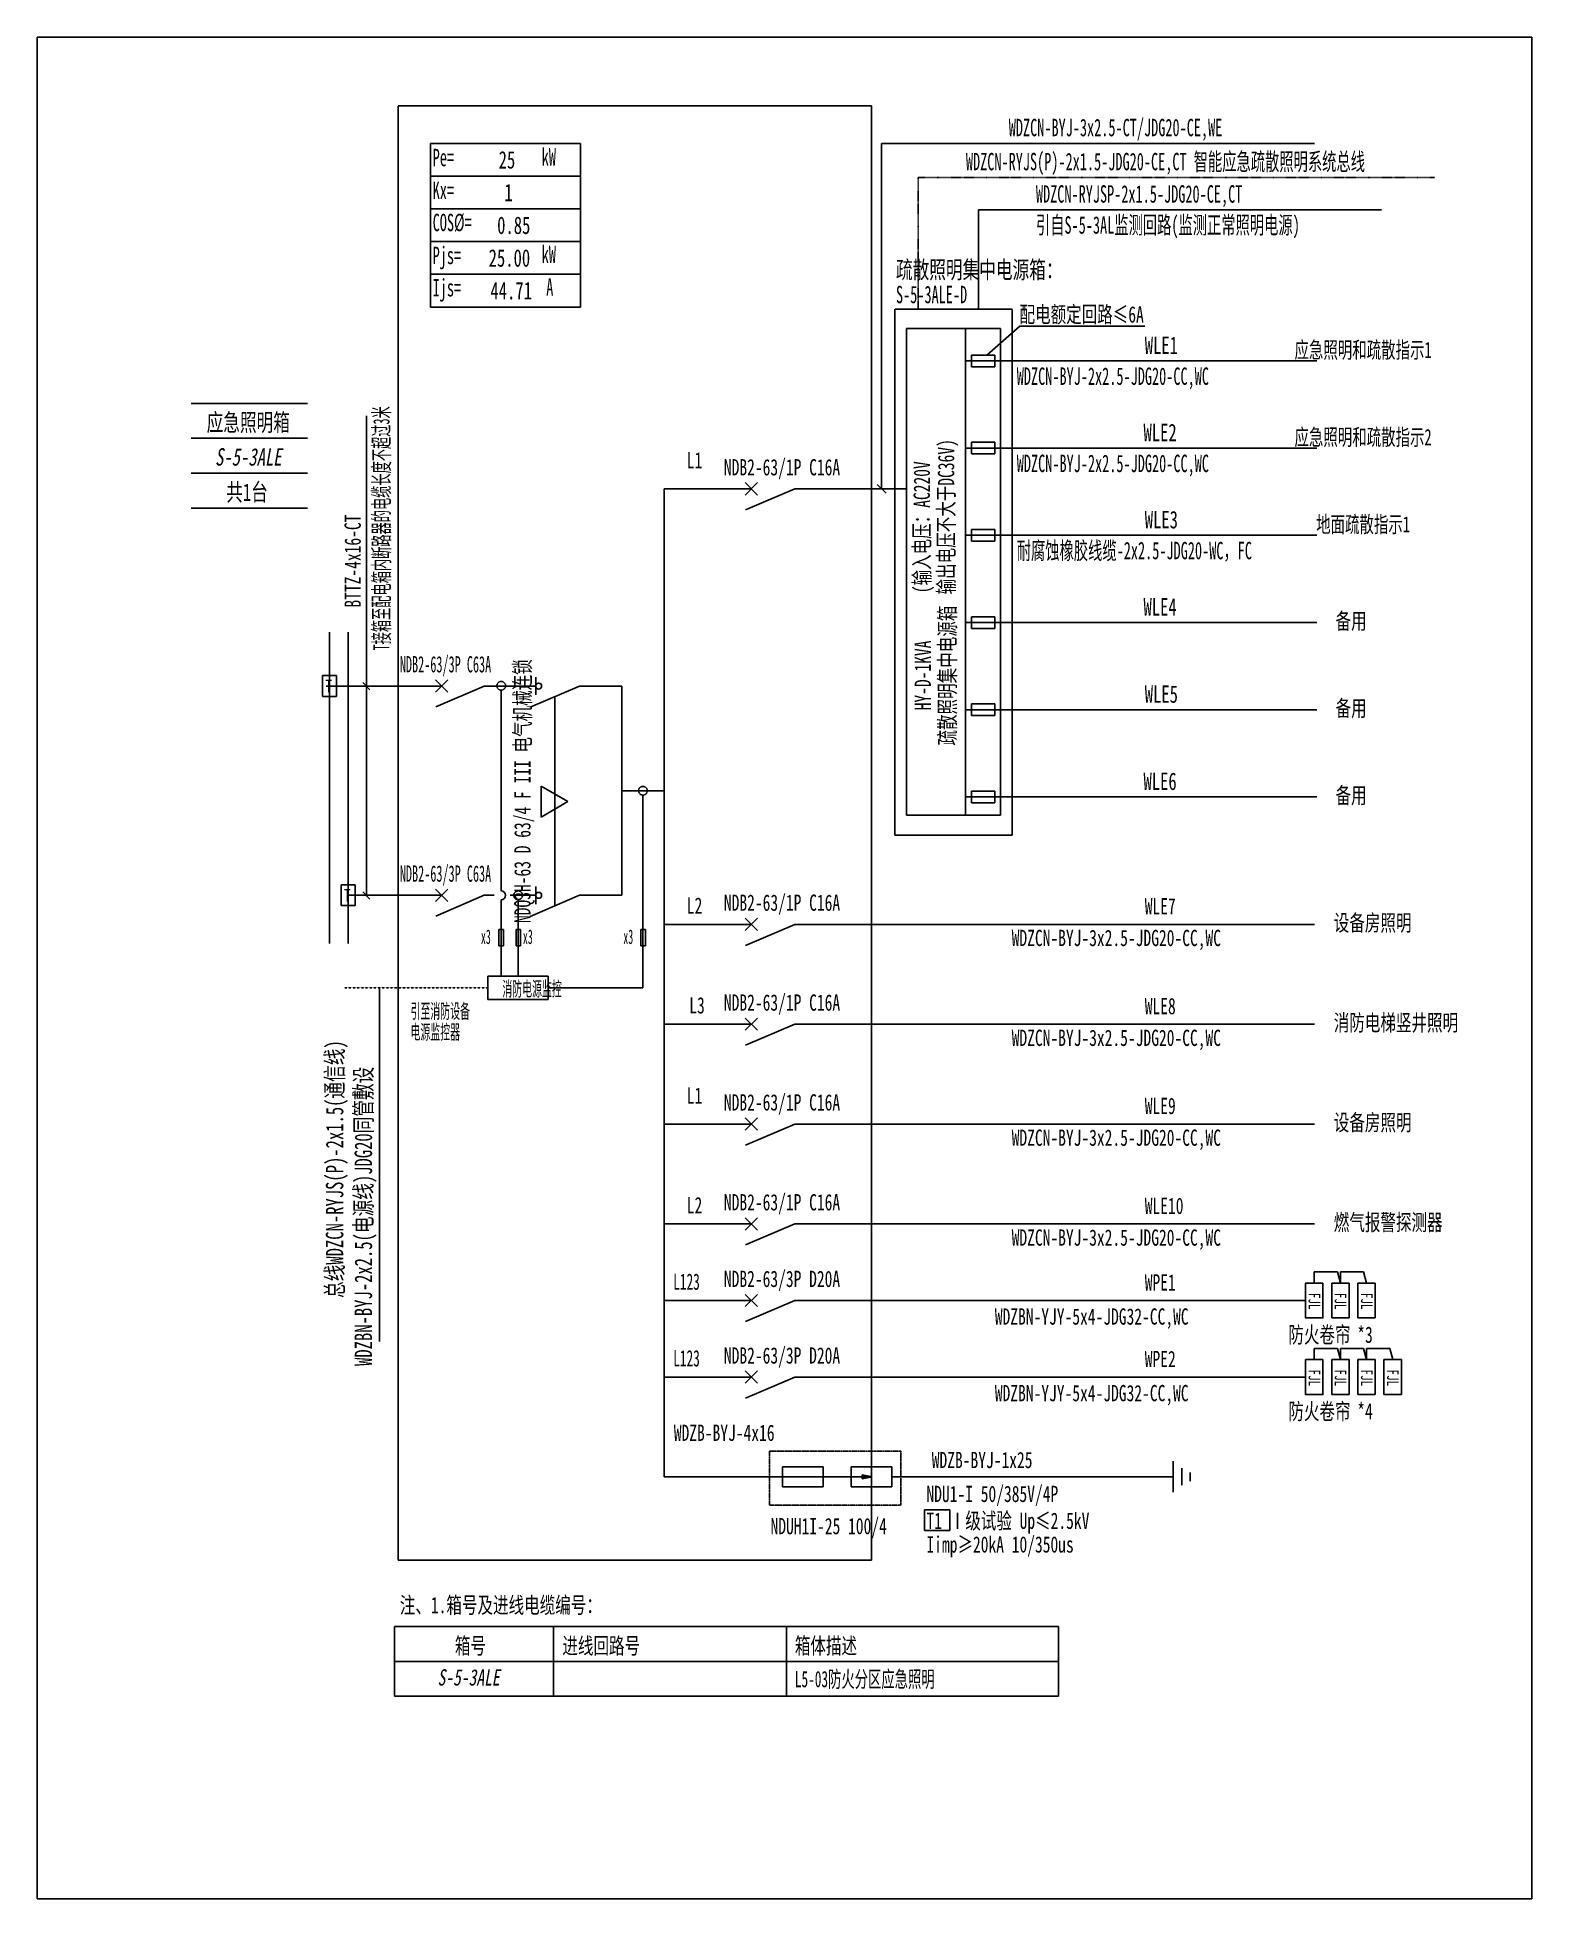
# Model space of a CAD drawing. Extents: x 219550 to 221702, y 295449 to 298130.
import ezdxf
from ezdxf.enums import TextEntityAlignment as Align

# ---------------------------------------------------------------- set-up
doc = ezdxf.new("R2010")
doc.units = 0
doc.header["$MEASUREMENT"] = 0
for name, pattern in [('_点划线L', [1.9, 1.5, -0.17, 0.06, -0.17]), ('_虚线S', [0.25, 0.125, -0.125]), ('DASH', [0.35, 0.25, -0.1]), ('DASHED', [0.75, 0.5, -0.25]), ('DASHED2', [0.375, 0.25, -0.125]), ('DIVIDE', [1.25, 0.5, -0.25, 0, -0.25, 0, -0.25])]:
    doc.linetypes.add(name, pattern=pattern)
for name, color, linetype in [('D_E_Eqpm(强电设备)', 100, 'Continuous'), ('D_E_Eqpm（强电设备）', 100, 'Continuous'), ('D_E_Text(强电文字)', 51, 'Continuous'), ('D_E_Text（强电文字）', 51, 'Continuous'), ('D_E_Wire(强电线缆)', 10, 'Continuous'), ('D_E_Wire（强电线缆）', 10, 'Continuous'), ('D_El_Wire（弱电线缆）', 10, 'Continuous'), ('D_T_TableDim（表格尺寸）', 255, 'Continuous'), ('DQ_Eqpm', 100, 'Continuous'), ('FL04GGFW_E72-配电箱系统图-塔楼部分$0$D_E_Eqpm（强电设备）', 100, 'Continuous'), ('FL09U293_E72-地下室配电箱系统图$0$D_E_Eqpm（强电设备）', 100, 'Continuous'), ('FL09U293_E72-地下室配电箱系统图$0$D_E_Text（强电文字）', 51, 'Continuous'), ('FL09U293_E72-地下室配电箱系统图$0$D_T_TableDim（表格尺寸）', 255, 'Continuous'), ('系统图', 220, 'Continuous')]:
    doc.layers.add(name, color=color, linetype=linetype)
doc.styles.add('FL09U293_E72-地下室配电箱系统图$0$FL04GGFW_E72-配电箱系统图-塔楼部分$0$电气', font='', dxfattribs={"width": 0.7})
doc.styles.add('FL09U293_E72-地下室配电箱系统图$0$FL04GGFW_E72-配电箱系统图-塔楼部分$0$电气箱', font='simhei.ttf', dxfattribs={"width": 0.8, "oblique": 10})
doc.styles.add('FL09U293_E72-地下室配电箱系统图$0$电气', font='', dxfattribs={"width": 0.7})
doc.styles.add('FL09U293_E72-地下室配电箱系统图$0$电气箱', font='simhei.ttf', dxfattribs={"width": 0.8, "oblique": 10})
doc.styles.add('HZ', font='', dxfattribs={"width": 0.7, "height": 400})
doc.styles.add('电气', font='', dxfattribs={"width": 0.7})
doc.styles.get('FL09U293_E72-地下室配电箱系统图$0$FL04GGFW_E72-配电箱系统图-塔楼部分$0$电气').set_extended_font_data('SimSun')
doc.styles.get('FL09U293_E72-地下室配电箱系统图$0$电气').set_extended_font_data('SimSun')
doc.styles.get('HZ').set_extended_font_data('SimSun')
doc.styles.get('电气').set_extended_font_data('SimSun')

msp = doc.modelspace()

# ---------------------------------------------------------------- linework, layer by layer
at = {"linetype": 'DASHED2'}
for p, q in [((220604, 296093.5, 0), (220793.1, 296093.5, 0)), ((220604, 296015.6, 0), (220604, 296093.5, 0)), ((220793.1, 296093.5, 0), (220793.1, 296015.6, 0)), ((220793.1, 296015.6, 0), (220604, 296015.6, 0))]:
    msp.add_line(p, q, dxfattribs=at)
at = {"layer": 'D_E_Eqpm(强电设备)'}
for p, q in [((220568.7, 297470.3, 0), (220586.4, 297488.1, 0)), ((220586.4, 297470.3, 0), (220568.7, 297488.1, 0)), ((220640.3, 297479.2, 0), (220569.5, 297448.8, 0)), ((220122.8, 297186.3, 0), (220140.6, 297204.1, 0)), ((220140.6, 297186.3, 0), (220122.8, 297204.1, 0)), ((220267.3, 297182.7, 0), (220267.3, 297207.8, 0)), ((220122.8, 296885, 0), (220140.6, 296902.7, 0)), ((220140.6, 296885, 0), (220122.8, 296902.7, 0)), ((220267.3, 296881.3, 0), (220267.3, 296906.4, 0)), ((220568.7, 296843.2, 0), (220586.4, 296861, 0)), ((220586.4, 296843.2, 0), (220568.7, 296861, 0)), ((220640.3, 296852.1, 0), (220569.5, 296821.7, 0)), ((220568.7, 296699.5, 0), (220586.4, 296717.2, 0)), ((220586.4, 296699.5, 0), (220568.7, 296717.2, 0)), ((220640.3, 296708.3, 0), (220569.5, 296678, 0)), ((220568.7, 296555.7, 0), (220586.4, 296573.4, 0)), ((220586.4, 296555.7, 0), (220568.7, 296573.4, 0)), ((220640.3, 296564.5, 0), (220569.5, 296534.2, 0)), ((220568.7, 296411.9, 0), (220586.4, 296429.6, 0)), ((220586.4, 296411.9, 0), (220568.7, 296429.6, 0)), ((220640.3, 296420.8, 0), (220569.5, 296390.4, 0)), ((220568.7, 296301.6, 0), (220586.4, 296319.3, 0)), ((220586.4, 296301.6, 0), (220568.7, 296319.3, 0)), ((220640.3, 296310.5, 0), (220569.5, 296280.1, 0)), ((220568.7, 296191.3, 0), (220586.4, 296209, 0)), ((220586.4, 296191.3, 0), (220568.7, 296209, 0)), ((220640.3, 296200.2, 0), (220569.5, 296169.8, 0)), ((220622.5, 296070.9, 0), (220681.3, 296070.9, 0)), ((220622.5, 296070.9, 0), (220622.5, 296042.4, 0)), ((220681.2, 296042.4, 0), (220681.2, 296070.9, 0)), ((220721.3, 296070.9, 0), (220780.2, 296070.9, 0)), ((220721.3, 296070.9, 0), (220721.3, 296042.4, 0)), ((220780, 296042.4, 0), (220780, 296070.9, 0)), ((220622.5, 296042.4, 0), (220681.2, 296042.4, 0)), ((220721.3, 296056.6, 0), (220697.6, 296056.6, 0)), ((220721.3, 296056.6, 0), (220751.9, 296056.6, 0)), ((220721.3, 296042.4, 0), (220780, 296042.4, 0)), ((220751.9, 296056.6, 0), (220737.1, 296059.6, 0)), ((220737.1, 296053.6, 0), (220737.1, 296059.6, 0)), ((220751.9, 296056.6, 0), (220737.1, 296053.6, 0))]:
    msp.add_line(p, q, dxfattribs=at)
for centre in [(220271.5, 297195.2, 0), (220271.5, 296893.9, 0)]:
    msp.add_circle(centre, 4.27, dxfattribs=at)
msp.add_solid([(220737.1, 296053.6, 0), (220751.9, 296056.6, 0), (220737.1, 296059.6, 0)], dxfattribs=at)
at = {"layer": 'D_E_Eqpm（强电设备）'}
for p, q in [((220801.3, 297009.4, 0), (220801.3, 297710.3, 0)), ((220801.3, 297710.3, 0), (220886.3, 297710.3, 0)), ((220886.3, 297710.3, 0), (220886.3, 297009.4, 0)), ((220330.1, 297195.2, 0), (220259.2, 297164.8, 0)), ((220313.6, 297028.8, 0), (220274.9, 297051.1, 0)), ((220274.9, 297051.1, 0), (220274.9, 297006.4, 0)), ((220274.9, 297006.4, 0), (220313.6, 297028.8, 0)), ((220886.3, 297009.4, 0), (220801.3, 297009.4, 0)), ((220330.1, 296893.9, 0), (220259.2, 296863.5, 0)), ((221413.4, 296285.3, 0), (221413.4, 296335.6, 0)), ((221413.4, 296335.6, 0), (221438.5, 296335.6, 0)), ((221438.5, 296335.6, 0), (221438.5, 296285.3, 0)), ((221451.1, 296285.3, 0), (221451.1, 296335.6, 0)), ((221451.1, 296335.6, 0), (221476.2, 296335.6, 0)), ((221476.2, 296335.6, 0), (221476.2, 296285.3, 0)), ((221438.5, 296285.3, 0), (221413.4, 296285.3, 0)), ((221476.2, 296285.3, 0), (221451.1, 296285.3, 0)), ((221413.4, 296175, 0), (221413.4, 296225.3, 0)), ((221413.4, 296225.3, 0), (221438.5, 296225.3, 0)), ((221438.5, 296225.3, 0), (221438.5, 296175, 0)), ((221451.1, 296175, 0), (221451.1, 296225.3, 0)), ((221451.1, 296225.3, 0), (221476.2, 296225.3, 0)), ((221476.2, 296225.3, 0), (221476.2, 296175, 0)), ((221488.7, 296175, 0), (221488.7, 296225.3, 0)), ((221488.7, 296225.3, 0), (221513.8, 296225.3, 0)), ((221513.8, 296225.3, 0), (221513.8, 296175, 0)), ((221438.5, 296175, 0), (221413.4, 296175, 0)), ((221476.2, 296175, 0), (221451.1, 296175, 0)), ((221513.8, 296175, 0), (221488.7, 296175, 0))]:
    msp.add_line(p, q, dxfattribs=at)
at = {"layer": 'D_E_Eqpm（强电设备）', "linetype": 'DASH'}
msp.add_line((220294.6, 296878.7, 0), (220294.6, 297180, 0), dxfattribs=at)
at = {"layer": 'D_E_Eqpm（强电设备）', "elevation": 0}
for points in [[(221400.8, 296335.6), (221400.8, 296285.3), (221375.7, 296285.3), (221375.7, 296335.6)], [(221400.8, 296225.3), (221400.8, 296175), (221375.7, 296175), (221375.7, 296225.3)]]:
    msp.add_lwpolyline(points, close=True, dxfattribs=at)
at = {"layer": 'D_E_Text(强电文字)', "color": 51}
for p, q in [((220023.4, 296893.9, 0), (220023.4, 297584.5, 0)), ((220018.1, 297200.4, 0), (220028.6, 297190, 0)), ((220018.1, 296899.1, 0), (220028.6, 296888.6, 0)), ((220042.3, 296760.6, 0), (220042.3, 296251.4, 0))]:
    msp.add_line(p, q, dxfattribs=at)
at = {"layer": 'D_E_Text（强电文字）'}
for p, q in [((220115.7, 297976.5, 0), (220331.6, 297976.5, 0)), ((220115.7, 297976.5, 0), (220115.7, 297741, 0)), ((220331.6, 297976.5, 0), (220331.6, 297741, 0)), ((220765.3, 297976.5, 0), (221388.6, 297976.5, 0)), ((220765.3, 297479.2, 0), (220765.3, 297976.5, 0)), ((220115.7, 297929.4, 0), (220331.6, 297929.4, 0)), ((220115.7, 297882.3, 0), (220331.6, 297882.3, 0)), ((220115.7, 297835.2, 0), (220331.6, 297835.2, 0)), ((220115.7, 297788.1, 0), (220331.6, 297788.1, 0)), ((220115.7, 297741, 0), (220331.6, 297741, 0)), ((220917, 297671.8, 0), (220964.5, 297713.3, 0)), ((220964.5, 297713.3, 0), (221144.4, 297713.3, 0)), ((220758.9, 297485.6, 0), (220771.7, 297472.8, 0)), ((220827.3, 296009.1, 0), (220863.7, 296009.1, 0)), ((220827.3, 295979.1, 0), (220827.3, 296009.1, 0)), ((220863.7, 296009.1, 0), (220863.7, 295979.1, 0)), ((220863.7, 295979.1, 0), (220827.3, 295979.1, 0))]:
    msp.add_line(p, q, dxfattribs=at)
at = {"layer": 'D_E_Wire(强电线缆)'}
for p, q in [((219970.2, 296824.7, 0), (219970.2, 297272.7, 0)), ((219965.5, 297195.2, 0), (220131.7, 297195.2, 0)), ((220193.2, 297195.2, 0), (220267.3, 297195.2, 0)), ((220330.1, 297195.2, 0), (220391.4, 297195.2, 0)), ((220193.2, 296893.9, 0), (220207.3, 296893.9, 0)), ((220230.6, 296893.9, 0), (220267.3, 296893.9, 0)), ((220330.1, 296893.9, 0), (220391.4, 296893.9, 0))]:
    msp.add_line(p, q, dxfattribs=at)
at = {"layer": 'D_E_Wire(强电线缆)', "linetype": 'DASH'}
for p, q in [((219997, 296824.7, 0), (219997, 297272.7, 0)), ((219997, 296893.9, 0), (220131.7, 296893.9, 0))]:
    msp.add_line(p, q, dxfattribs=at)
at = {"layer": 'D_E_Wire（强电线缆）', "color": 10}
for p, q in [((220904.9, 297880.8, 0), (220904.9, 297737.7, 0)), ((220904.9, 297880.8, 0), (221485.3, 297880.8, 0)), ((220886.3, 297663.4, 0), (221392.2, 297663.4, 0)), ((220886.3, 297537.8, 0), (221392.2, 297537.8, 0)), ((220886.3, 297412.3, 0), (221392.2, 297412.3, 0)), ((220886.3, 297286.7, 0), (221392.2, 297286.7, 0)), ((220886.3, 297161.1, 0), (221392.2, 297161.1, 0)), ((220886.3, 297035.6, 0), (221392.2, 297035.6, 0))]:
    msp.add_line(p, q, dxfattribs=at)
at = {"layer": 'D_E_Wire（强电线缆）'}
for p, q in [((220452, 296056.6, 0), (220452, 297479.2, 0)), ((220452, 297479.2, 0), (220577.6, 297479.2, 0)), ((220640.3, 297479.2, 0), (220801.3, 297479.2, 0)), ((220391.4, 297195.2, 0), (220391.4, 296893.9, 0)), ((220391.4, 297044.5, 0), (220452, 297044.5, 0)), ((220421.7, 297038.3, 0), (220421.7, 296760.6, 0)), ((220241.9, 296887.6, 0), (220241.9, 296777.3, 0)), ((220214.2, 296844.6, 0), (220220.8, 296844.6, 0)), ((220214.2, 296821.4, 0), (220214.2, 296844.6, 0)), ((220220.8, 296844.6, 0), (220220.8, 296821.4, 0)), ((220239, 296844.6, 0), (220245.6, 296844.6, 0)), ((220239, 296821.4, 0), (220239, 296844.6, 0)), ((220245.6, 296844.6, 0), (220245.6, 296821.4, 0)), ((220418.6, 296844.6, 0), (220425.2, 296844.6, 0)), ((220418.6, 296821.4, 0), (220418.6, 296844.6, 0)), ((220425.2, 296844.6, 0), (220425.2, 296821.4, 0)), ((220452, 296852.1, 0), (220577.6, 296852.1, 0)), ((220640.3, 296852.1, 0), (221388.6, 296852.1, 0)), ((220220.8, 296821.4, 0), (220214.2, 296821.4, 0)), ((220245.6, 296821.4, 0), (220239, 296821.4, 0)), ((220425.2, 296821.4, 0), (220418.6, 296821.4, 0)), ((220452, 296708.3, 0), (220577.6, 296708.3, 0)), ((220640.3, 296708.3, 0), (221388.6, 296708.3, 0)), ((220452, 296564.5, 0), (220577.6, 296564.5, 0)), ((220640.3, 296564.5, 0), (221388.6, 296564.5, 0)), ((220452, 296420.8, 0), (220577.6, 296420.8, 0)), ((220640.3, 296420.8, 0), (221388.6, 296420.8, 0)), ((221421.6, 296351.7, 0), (221388.3, 296351.7, 0)), ((221388.3, 296335.6, 0), (221388.3, 296351.7, 0)), ((221425.9, 296335.6, 0), (221421.6, 296351.7, 0)), ((221459.3, 296351.7, 0), (221425.9, 296351.7, 0)), ((221425.9, 296335.6, 0), (221425.9, 296351.7, 0)), ((221463.6, 296335.6, 0), (221459.3, 296351.7, 0)), ((220452, 296310.5, 0), (220577.6, 296310.5, 0)), ((220640.3, 296310.5, 0), (221375.7, 296310.5, 0)), ((221421.6, 296241.4, 0), (221388.3, 296241.4, 0)), ((221388.3, 296225.3, 0), (221388.3, 296241.4, 0)), ((221425.9, 296225.3, 0), (221421.6, 296241.4, 0)), ((221459.3, 296241.4, 0), (221425.9, 296241.4, 0)), ((221425.9, 296225.3, 0), (221425.9, 296241.4, 0)), ((221463.6, 296225.3, 0), (221459.3, 296241.4, 0)), ((221497, 296241.4, 0), (221463.6, 296241.4, 0)), ((221463.6, 296225.3, 0), (221463.6, 296241.4, 0)), ((221501.3, 296225.3, 0), (221497, 296241.4, 0)), ((220452, 296200.2, 0), (220577.6, 296200.2, 0)), ((220640.3, 296200.2, 0), (221375.7, 296200.2, 0)), ((221185.3, 296034.3, 0), (221185.3, 296079, 0)), ((221197.5, 296044.5, 0), (221197.5, 296068.9, 0)), ((221209.7, 296050.5, 0), (221209.7, 296062.7, 0)), ((220452, 296056.6, 0), (220697.6, 296056.6, 0)), ((220780, 296056.6, 0), (221185.3, 296056.6, 0))]:
    msp.add_line(p, q, dxfattribs=at)
at = {"layer": 'D_E_Wire（强电线缆）', "linetype": '_点划线L'}
for p, q in [((220217.5, 296900.1, 0), (220217.5, 297189.3, 0)), ((220217.5, 296777.3, 0), (220217.5, 296887.6, 0)), ((220198.5, 296777.3, 0), (220285.3, 296777.3, 0)), ((220198.5, 296743.8, 0), (220198.5, 296777.3, 0)), ((220285.3, 296777.3, 0), (220285.3, 296743.8, 0)), ((220421.7, 296760.6, 0), (220285.3, 296760.6, 0)), ((220285.3, 296743.8, 0), (220198.5, 296743.8, 0))]:
    msp.add_line(p, q, dxfattribs=at)
at = {"layer": 'D_E_Wire（强电线缆）', "linetype": '_虚线S'}
msp.add_line((219992.3, 296760.6, 0), (220198.5, 296760.6, 0), dxfattribs=at)
at = {"layer": 'D_E_Wire（强电线缆）', "linetype": '_点划线L'}
for centre in [(220217.6, 297195.6, 0), (220421.7, 297044.5, 0), (220241.9, 296893.9, 0)]:
    msp.add_circle(centre, 6.28, dxfattribs=at)
at = {"layer": 'D_E_Wire（强电线缆）'}
msp.add_arc((220217.5, 296893.9, 0), 6.28, 270, 90, dxfattribs=at)
at = {"layer": 'D_El_Wire（弱电线缆）', "color": 200, "linetype": 'DIVIDE'}
for q in [(221562.1, 297927.3, 0), (220818, 297737.7, 0)]:
    msp.add_line((220818, 297927.3, 0), q, dxfattribs=at)
at = {"layer": 'D_T_TableDim（表格尺寸）', "linetype": 'DASHED'}
for p, q in [((220069.1, 295936.6, 0), (220069.1, 298030.5, 0)), ((220069.1, 298030.5, 0), (220750.8, 298030.5, 0)), ((220750.8, 298030.5, 0), (220750.8, 295936.6, 0)), ((220750.8, 295936.6, 0), (220069.1, 295936.6, 0))]:
    msp.add_line(p, q, dxfattribs=at)
at = {"layer": 'D_T_TableDim（表格尺寸）', "linetype": 'DASH'}
for p, q in [((220953.3, 297737.7, 0), (220784.5, 297737.7, 0)), ((220784.5, 297737.7, 0), (220784.5, 296980.7, 0)), ((220953.3, 296980.7, 0), (220953.3, 297737.7, 0)), ((220784.5, 296980.7, 0), (220953.3, 296980.7, 0))]:
    msp.add_line(p, q, dxfattribs=at)
at = {"layer": 'DQ_Eqpm'}
for p, q in [((219980.3, 297210.6, 0), (219960.2, 297210.6, 0)), ((219960.2, 297210.6, 0), (219960.2, 297180.4, 0)), ((219980.3, 297180.4, 0), (219980.3, 297210.6, 0)), ((219960.2, 297180.4, 0), (219980.3, 297180.4, 0)), ((220007.1, 296909.2, 0), (219987, 296909.2, 0)), ((219987, 296909.2, 0), (219987, 296879.1, 0)), ((220007.1, 296879.1, 0), (220007.1, 296909.2, 0)), ((219987, 296879.1, 0), (220007.1, 296879.1, 0))]:
    msp.add_line(p, q, dxfattribs=at)
at = {"layer": 'FL04GGFW_E72-配电箱系统图-塔楼部分$0$D_E_Eqpm（强电设备）'}
for p, q in [((220886.3, 297009.4, 0), (220886.3, 297710.3, 0)), ((220886.3, 297710.3, 0), (220936.6, 297710.3, 0)), ((220936.6, 297710.3, 0), (220936.6, 297009.4, 0)), ((220894.7, 297671.8, 0), (220928.2, 297671.8, 0)), ((220894.7, 297671.8, 0), (220894.7, 297671.8, 0)), ((220894.7, 297671.8, 0), (220894.7, 297655, 0)), ((220894.7, 297655, 0), (220894.7, 297671.8, 0)), ((220928.2, 297671.8, 0), (220928.2, 297655, 0)), ((220894.7, 297655, 0), (220928.2, 297655, 0)), ((220894.7, 297655, 0), (220894.7, 297655, 0)), ((220894.7, 297546.2, 0), (220928.2, 297546.2, 0)), ((220894.7, 297546.2, 0), (220894.7, 297546.2, 0)), ((220894.7, 297546.2, 0), (220894.7, 297529.5, 0)), ((220894.7, 297529.5, 0), (220894.7, 297546.2, 0)), ((220928.2, 297546.2, 0), (220928.2, 297529.5, 0)), ((220894.7, 297529.5, 0), (220928.2, 297529.5, 0)), ((220894.7, 297529.5, 0), (220894.7, 297529.5, 0)), ((220894.7, 297420.6, 0), (220928.2, 297420.6, 0)), ((220894.7, 297420.6, 0), (220894.7, 297420.6, 0)), ((220894.7, 297420.6, 0), (220894.7, 297403.9, 0)), ((220894.7, 297403.9, 0), (220894.7, 297420.6, 0)), ((220894.7, 297403.9, 0), (220928.2, 297403.9, 0)), ((220894.7, 297403.9, 0), (220894.7, 297403.9, 0)), ((220928.2, 297420.6, 0), (220928.2, 297403.9, 0)), ((220894.7, 297295.1, 0), (220928.2, 297295.1, 0)), ((220894.7, 297295.1, 0), (220894.7, 297295.1, 0)), ((220894.7, 297295.1, 0), (220894.7, 297278.3, 0)), ((220894.7, 297278.3, 0), (220894.7, 297295.1, 0)), ((220928.2, 297295.1, 0), (220928.2, 297278.3, 0)), ((220894.7, 297278.3, 0), (220928.2, 297278.3, 0)), ((220894.7, 297278.3, 0), (220894.7, 297278.3, 0)), ((220894.7, 297169.5, 0), (220928.2, 297169.5, 0)), ((220894.7, 297169.5, 0), (220894.7, 297169.5, 0)), ((220894.7, 297169.5, 0), (220894.7, 297152.8, 0)), ((220894.7, 297152.8, 0), (220894.7, 297169.5, 0)), ((220928.2, 297169.5, 0), (220928.2, 297152.8, 0)), ((220894.7, 297152.8, 0), (220928.2, 297152.8, 0)), ((220894.7, 297152.8, 0), (220894.7, 297152.8, 0)), ((220894.7, 297043.9, 0), (220928.2, 297043.9, 0)), ((220894.7, 297043.9, 0), (220894.7, 297043.9, 0)), ((220894.7, 297043.9, 0), (220894.7, 297027.2, 0)), ((220894.7, 297027.2, 0), (220894.7, 297043.9, 0)), ((220894.7, 297027.2, 0), (220928.2, 297027.2, 0)), ((220894.7, 297027.2, 0), (220894.7, 297027.2, 0)), ((220928.2, 297043.9, 0), (220928.2, 297027.2, 0)), ((220936.6, 297009.4, 0), (220886.3, 297009.4, 0))]:
    msp.add_line(p, q, dxfattribs=at)
at = {"layer": 'FL09U293_E72-地下室配电箱系统图$0$D_E_Eqpm（强电设备）'}
for p, q in [((220193.2, 297195.2, 0), (220123.6, 297165.4, 0)), ((220193.2, 296893.9, 0), (220123.6, 296864, 0))]:
    msp.add_line(p, q, dxfattribs=at)
at = {"layer": 'FL09U293_E72-地下室配电箱系统图$0$D_T_TableDim（表格尺寸）'}
for p, q in [((219771.3, 297602.3, 0), (219938.7, 297602.3, 0)), ((219771.3, 297552, 0), (219938.7, 297552, 0)), ((219771.3, 297501.8, 0), (219938.7, 297501.8, 0)), ((219771.3, 297451.6, 0), (219938.7, 297451.6, 0))]:
    msp.add_line(p, q, dxfattribs=at)
at = {"layer": 'FL09U293_E72-地下室配电箱系统图$0$D_T_TableDim（表格尺寸）', "ltscale": 3.5}
for p, q in [((220063.8, 295840.9, 0), (221020.1, 295840.9, 0)), ((220063.8, 295840.9, 0), (220063.8, 295740.5, 0)), ((220293, 295840.9, 0), (220293, 295740.5, 0)), ((220628.3, 295840.9, 0), (220628.3, 295740.5, 0)), ((221020.1, 295840.9, 0), (221020.1, 295740.5, 0)), ((220063.8, 295790.7, 0), (221020.1, 295790.7, 0)), ((220063.8, 295790.7, 0), (221020.1, 295790.7, 0)), ((220063.8, 295740.5, 0), (221020.1, 295740.5, 0))]:
    msp.add_line(p, q, dxfattribs=at)
at = {"layer": '系统图', "ltscale": 9973.992009}
msp.add_lwpolyline([(219549.5, 298129.5), (221701.5, 298129.5), (221701.5, 295449), (219549.5, 295449)], close=True, dxfattribs=at)

# ---------------------------------------------------------------- texts
at = {"layer": 'D_E_Eqpm（强电设备）', "color": 51, "style": '电气', "width": 0.7}
for p in [(221388.4, 296309.4, 0), (221426.1, 296309.4, 0), (221463.8, 296309.4, 0), (221388.4, 296199.1, 0), (221426.1, 296199.1, 0), (221463.8, 296199.1, 0), (221501.4, 296199.1, 0)]:
    msp.add_text('FJL', height=16.74, rotation=270, dxfattribs=at).set_placement(p, align=Align.MIDDLE)
at = {"layer": 'D_E_Text(强电文字)', "color": 51, "style": '电气'}
for s, height, width, p in [('疏散照明集中电源箱：', 25.11, 0.7, (220786, 297782.2, 0)), ('L1', 23.44, 0.7, (220484.8, 297508.6, 0)), ('NDB2-63/1P C16A', 23.439, 0.7, (220538.2, 297498.6, 0)), ('备用', 23.44, 0.7, (221419, 297277.2, 0)), ('备用', 23.44, 0.7, (221419, 297151.6, 0)), ('备用', 23.44, 0.7, (221419, 297026.1, 0)), ('NDB2-63/1P C16A', 23.439, 0.7, (220538.2, 296871.6, 0)), ('L2', 23.44, 0.7, (220484.8, 296867.4, 0)), ('WLE7', 23.44, 0.7, (221144.2, 296866.5, 0)), ('设备房照明', 23.44, 0.7, (221416.4, 296842.6, 0)), ('WDZCN-BYJ-3x2.5-JDG20-CC,WC ', 23.439, 0.7, (220952.6, 296820.8, 0)), ('L3', 23.44, 0.7, (220488.4, 296723.8, 0)), ('NDB2-63/1P C16A', 23.439, 0.7, (220538.2, 296727.8, 0)), ('WLE8', 23.44, 0.7, (221144.2, 296722.7, 0)), ('消防电梯竖井照明', 23.44, 0.7, (221416.4, 296698.8, 0)), ('WDZCN-BYJ-3x2.5-JDG20-CC,WC ', 23.439, 0.7, (220952.6, 296677, 0)), ('L1', 23.44, 0.7, (220484.8, 296593.9, 0)), ('NDB2-63/1P C16A', 23.439, 0.7, (220538.2, 296584, 0)), ('WLE9', 23.44, 0.7, (221144.2, 296578.9, 0)), ('设备房照明', 23.44, 0.7, (221416.4, 296555.1, 0)), ('WDZCN-BYJ-3x2.5-JDG20-CC,WC ', 23.439, 0.7, (220952.6, 296533.2, 0)), ('NDB2-63/1P C16A', 23.439, 0.7, (220538.2, 296440.2, 0)), ('L2', 23.44, 0.7, (220484.8, 296436, 0)), ('WLE10', 23.44, 0.7, (221144.2, 296435.1, 0)), ('燃气报警探测器', 23.44, 0.7, (221416.4, 296411.3, 0)), ('WDZCN-BYJ-3x2.5-JDG20-CC,WC ', 23.439, 0.7, (220952.6, 296389.4, 0)), ('L123', 23.44, 0.6, (220465.3, 296325.9, 0)), ('NDB2-63/3P D20A', 23.439, 0.7, (220538.2, 296329.9, 0)), ('WPE1', 23.44, 0.7, (221144.2, 296324.8, 0)), ('WDZBN-YJY-5x4-JDG32-CC,WC ', 23.439, 0.7, (220928.3, 296275.7, 0)), ('防火卷帘', 23.44, 0.7, (221351, 296249.5, 0)), ('*3', 23.44, 0.7, (221450.2, 296249.5, 0)), ('L123', 23.44, 0.6, (220465.3, 296215.6, 0)), ('NDB2-63/3P D20A', 23.439, 0.7, (220538.2, 296219.6, 0)), ('WPE2', 23.44, 0.7, (221144.2, 296214.5, 0)), ('WDZBN-YJY-5x4-JDG32-CC,WC ', 23.439, 0.7, (220928.3, 296165.4, 0)), ('防火卷帘', 23.44, 0.7, (221351, 296139.2, 0)), ('*4', 23.44, 0.7, (221450.2, 296139.2, 0))]:
    msp.add_text(s, height=height, dxfattribs=dict(at, width=width)).set_placement(p)
at = {"layer": 'D_E_Text(强电文字)', "color": 51, "style": '电气', "width": 0.65}
for s, p in [('应急照明和疏散指示1', (221458.6, 297679.7, 0)), ('应急照明和疏散指示2', (221458.6, 297554.2, 0)), ('地面疏散指示1', (221458.6, 297428.6, 0))]:
    msp.add_text(s, height=23.44, dxfattribs=at).set_placement(p, align=Align.MIDDLE)
at = {"layer": 'D_E_Text(强电文字)', "style": 'FL09U293_E72-地下室配电箱系统图$0$FL04GGFW_E72-配电箱系统图-塔楼部分$0$电气', "width": 0.7}
for s, p in [('应急照明箱', (219853.4, 297575.4, 0)), ('共1台', (219851.6, 297475, 0))]:
    msp.add_text(s, height=25.11, dxfattribs=at).set_placement(p, align=Align.MIDDLE)
at = {"layer": 'D_E_Text(强电文字)', "color": 51, "style": '电气'}
for s, width, p in [('T接箱至配电箱内断路器的电缆长度不超过3米', 0.55, (220056.7, 297246.5, 0)), ('BTTZ-4x16-CT', 0.7, (220015.4, 297308.2, 0))]:
    msp.add_text(s, height=23.439, rotation=90, dxfattribs=dict(at, width=width)).set_placement(p)
at = {"layer": 'D_E_Text(强电文字)', "style": 'FL09U293_E72-地下室配电箱系统图$0$FL04GGFW_E72-配电箱系统图-塔楼部分$0$电气箱', "oblique": 10, "width": 0.7}
msp.add_text('S-5-3ALE', height=25.11, dxfattribs=at).set_placement((219853.4, 297525.2, 0), align=Align.MIDDLE)
at = {"layer": 'D_E_Text(强电文字)', "style": '电气', "width": 0.7}
for s, p in [('WDZB-BYJ-4x16', (220466.1, 296108.3, 0)), ('WDZB-BYJ-1x25', (220837.5, 296069.1, 0)), ('T1 Ⅰ级试验 Up≤2.5kV ', (220829.9, 295981.6, 0)), ('Iimp≥20kA 10/350us', (220829.9, 295947.5, 0))]:
    msp.add_text(s, height=23.439, dxfattribs=at).set_placement(p)
at = {"layer": 'D_E_Text(强电文字)', "color": 51, "true_color": 0xffff7f, "style": '电气', "width": 0.7}
msp.add_text('NDU1-I 50/385V/4P', height=23.439, dxfattribs=at).set_placement((220829.9, 296020.3, 0))
at = {"layer": 'D_E_Text（强电文字）', "style": '电气'}
for s, height, width, p in [('WDZCN-BYJ-3x2.5-CT/JDG20-CE,WE', 25.113, 0.6, (220948.4, 297986.9, 0)), ('25', 25.11, 0.7, (220213.9, 297940.4, 0)), ('1', 25.1, 0.7, (220222.2, 297893.3, 0)), (' 0.85', 25.11, 0.7, (220199.8, 297846.2, 0)), ('WLE1', 25.11, 0.7, (221144.2, 297673.4, 0)), ('WDZCN-BYJ-2x2.5-JDG20-CC,WC', 25.113, 0.6, (220959.9, 297628.9, 0)), ('WLE2', 25.11, 0.7, (221142.4, 297547.8, 0)), ('WDZCN-BYJ-2x2.5-JDG20-CC,WC', 25.113, 0.6, (220959.9, 297503.3, 0)), ('WLE3', 25.11, 0.7, (221144.2, 297422.3, 0)), ('耐腐蚀橡胶线缆-2x2.5-JDG20-WC，FC', 25.113, 0.6, (220959.9, 297377.8, 0)), ('WLE4', 25.11, 0.7, (221142.4, 297296.7, 0)), ('WLE5', 25.11, 0.7, (221144.2, 297171.1, 0)), ('WLE6', 25.11, 0.7, (221142.4, 297045.6, 0))]:
    msp.add_text(s, height=height, dxfattribs=dict(at, width=width)).set_placement(p)
at = {"layer": 'D_E_Text（强电文字）', "linetype": 'Continuous', "style": '电气', "width": 0.6}
for s, height, p in [('Pe=', 25.11, (220118.9, 297943.8, 0)), ('kW', 25.11, (220275.9, 297944.7, 0)), ('Kx=', 25.11, (220118.9, 297896.6, 0)), ('COS%%C=', 25.11, (220118.9, 297850.2, 0)), ('kW', 25.11, (220275.9, 297804.4, 0)), ('Pjs=', 25.11, (220118.9, 297802.8, 0)), ('Ijs=', 25.11, (220118.9, 297756.3, 0)), ('A', 25.1, (220282.4, 297757.3, 0))]:
    msp.add_text(s, height=height, dxfattribs=at).set_placement(p)
at = {"layer": 'D_E_Text（强电文字）', "color": 51, "style": '电气', "width": 0.6}
for s, height, p in [('WDZCN-RYJS(P)-2x1.5-JDG20-CE,CT 智能应急疏散照明系统总线', 25.113, (220886.7, 297937.9, 0)), ('WDZCN-RYJSP-2x1.5-JDG20-CE,CT', 25.113, (220987.5, 297891.3, 0)), ('引自S-5-3AL监测回路(监测正常照明电源)', 25.113, (220987.5, 297846.6, 0)), ('S-5-3ALE-D', 25.11, (220786, 297746.5, 0))]:
    msp.add_text(s, height=height, dxfattribs=at).set_placement(p)
at = {"layer": 'D_E_Text（强电文字）', "color": 6, "style": '电气', "width": 0.7}
for s, p in [('25.00', (220199.5, 297799.1, 0)), ('44.71', (220202.1, 297752, 0))]:
    msp.add_text(s, height=25.11, dxfattribs=at).set_placement(p)
at = {"layer": 'D_E_Text（强电文字）', "style": '电气'}
for s, height, width, p in [('配电额定回路≤6A', 23.44, 0.7, (221053.4, 297730.9, 0)), ('NDB2-63/3P C63A', 23.439, 0.55, (220137.4, 297224.7, 0)), ('NDB2-63/3P C63A', 23.439, 0.55, (220137.4, 296923.3, 0))]:
    msp.add_text(s, height=height, dxfattribs=dict(at, width=width)).set_placement(p, align=Align.MIDDLE)
at = {"layer": 'D_E_Text（强电文字）', "color": 51, "style": '电气', "width": 0.7}
for s, height, p in [('输出电压不大于DC36V)', 23.439, (220859.5, 297438.9, 0)), ('(输入电压：AC220V', 23.439, (220824.5, 297423.9, 0)), ('疏散照明集中电源箱', 23.44, (220859.5, 297210.3, 0)), ('HY-D-1KVA', 23.44, (220824.5, 297210.5, 0))]:
    msp.add_text(s, height=height, rotation=90, dxfattribs=at).set_placement(p, align=Align.MIDDLE)
at = {"layer": 'D_E_Text（强电文字）', "style": '电气', "width": 0.7}
msp.add_text('NDQ3H-63 D 63/4 F III 电气机械连锁', height=23.439, rotation=90, dxfattribs=at).set_placement((220249.2, 297043.9, 0), align=Align.MIDDLE)
for s, p in [('总线WDZCN-RYJS(P)-2x1.5(通信线)', (219990.2, 296314.1, 0)), ('WDZBN-BYJ-2x2.5(电源线)JDG20同管敷设', (220031.6, 296216.2, 0))]:
    msp.add_text(s, height=25.113, rotation=90, dxfattribs=at).set_placement(p)
at = {"layer": 'D_E_Text（强电文字）', "color": 51, "true_color": 0xffff7f, "style": '电气', "width": 0.7}
msp.add_text('NDUH1I-25 100/4', height=23.439, dxfattribs=at).set_placement((220605.4, 295973.9, 0))
at = {"layer": 'D_E_Wire（强电线缆）', "color": 51, "linetype": 'Continuous', "style": 'HZ', "width": 0.5}
for s, p in [('x3', (220188.4, 296823.8, 0)), ('x3', (220248.8, 296823.8, 0)), ('x3', (220393.4, 296823.8, 0)), ('消防电源监控', (220219.2, 296748.8, 0)), ('引至消防设备', (220087, 296716.7, 0)), ('电源监控器', (220087, 296686.7, 0))]:
    msp.add_text(s, height=20.93, dxfattribs=at).set_placement(p)
at = {"layer": 'DQ_Eqpm', "color": 51, "style": '电气', "width": 0.8}
for p in [(219964.1, 297186.1, 0), (219990.9, 296884.7, 0)]:
    msp.add_text('T', height=18.4, dxfattribs=at).set_placement(p)
at = {"layer": 'FL09U293_E72-地下室配电箱系统图$0$D_E_Text（强电文字）', "style": 'FL09U293_E72-地下室配电箱系统图$0$电气'}
for s, height, width, p in [('注、1.箱号及进线电缆编号：', 23.439, 0.7, (220071.6, 295860.2, 0)), ('箱号', 23.44, 0.7, (220150.9, 295801.6, 0)), ('进线回路号', 23.44, 0.7, (220305.7, 295801.6, 0)), ('箱体描述', 23.44, 0.7, (220640.4, 295801.6, 0)), ('L5-03防火分区应急照明', 23.439, 0.6, (220640.4, 295753.6, 0))]:
    msp.add_text(s, height=height, dxfattribs=dict(at, width=width)).set_placement(p)
at = {"layer": 'FL09U293_E72-地下室配电箱系统图$0$D_E_Text（强电文字）', "style": 'FL09U293_E72-地下室配电箱系统图$0$电气箱', "oblique": 10, "width": 0.7}
msp.add_text('S-5-3ALE', height=23.44, dxfattribs=at).set_placement((220170.6, 295767.8, 0), align=Align.MIDDLE)

doc.saveas('drawing.dxf')
